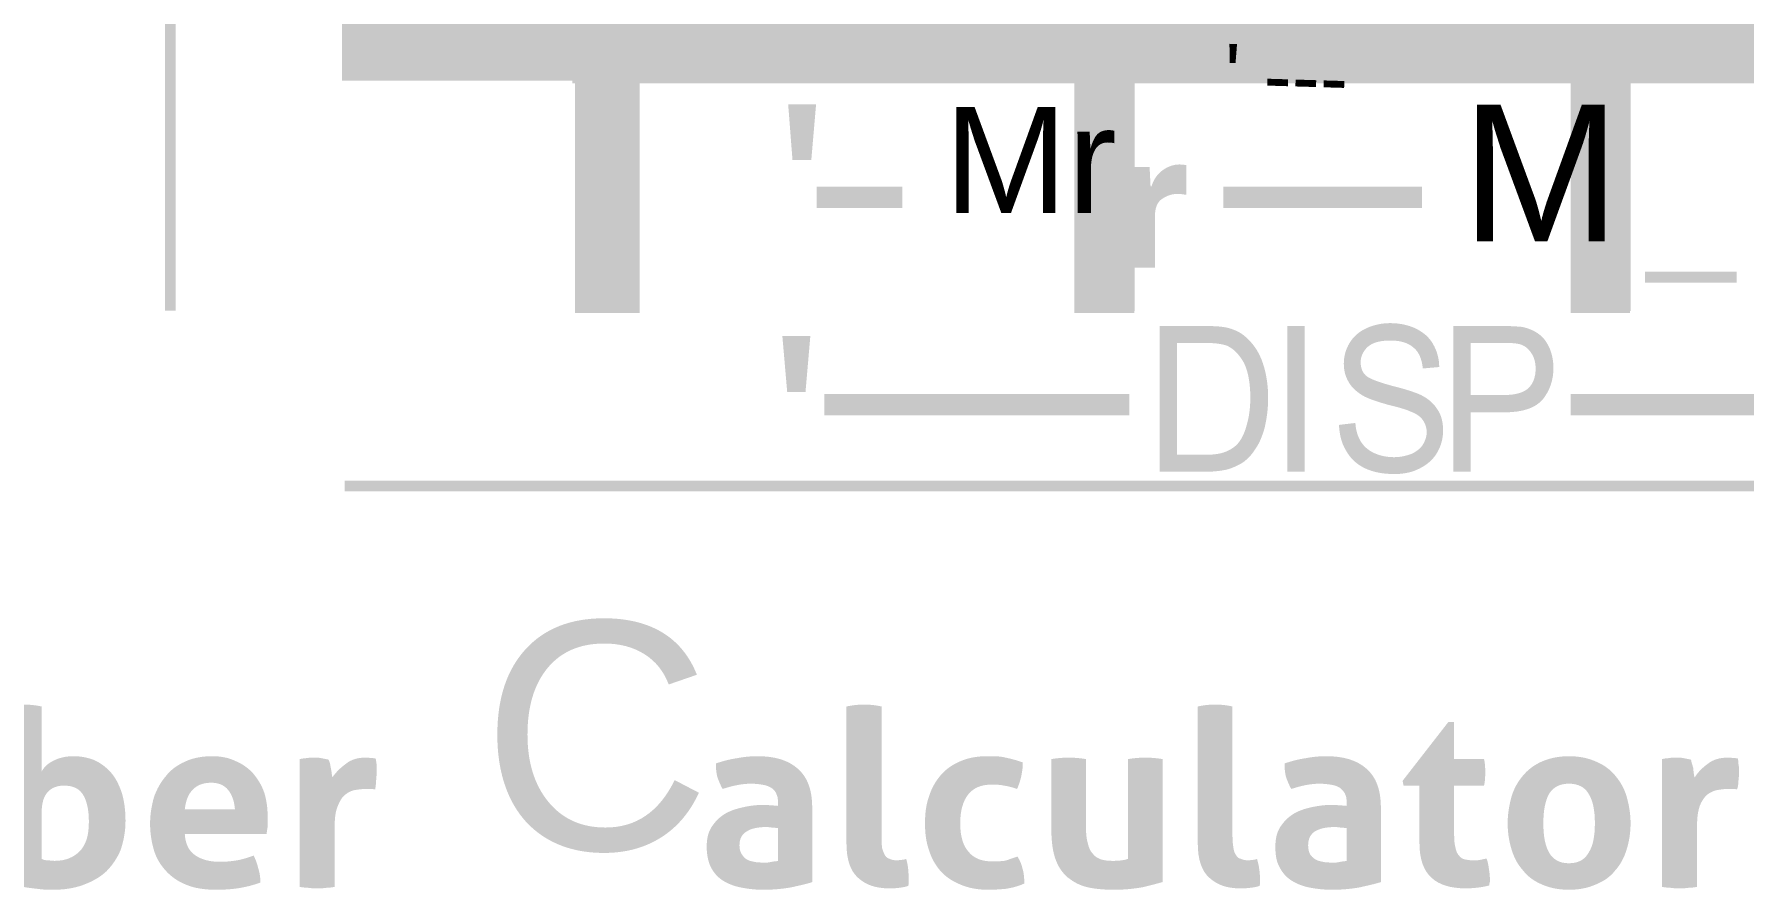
# Model space of a CAD drawing. Header units: millimetres. Extents: x 50 to 239, y 17 to 185.
# Drawn here: x 145.2 to 203.9, y 49.5 to 78.9 of the extents above; entities that cross this region are included whole.
import ezdxf

# ---------------------------------------------------------------- set-up
doc = ezdxf.new("R2010")
doc.units = ezdxf.units.MM
doc.header["$MEASUREMENT"] = 0
doc.layers.get('0').update_dxf_attribs({"linetype": 'CONTINUOUS'})
doc.styles.add('Arial1', font='arial.ttf', dxfattribs={"height": 6})

msp = doc.modelspace()

# ---------------------------------------------------------------- hatches: boundary and pattern name
at = {"true_color": 0x000007}
for points in [[(149.705, 79.388), (149.705, 77.369), (150.069, 77.369), (150.069, 79.388)], [(155.778, 79.471), (155.778, 77.286), (155.96, 77.286), (155.96, 79.471)], [(163.687, 79.553), (163.687, 77.187), (164.052, 77.187), (164.052, 79.553)], [(163.687, 77.551), (163.687, 77.187), (166.004, 77.187), (166.004, 77.551)], [(163.787, 77.551), (163.787, 69.31), (163.952, 69.31), (163.952, 77.551)], [(165.822, 77.551), (165.822, 77.187), (168.453, 77.187), (168.453, 77.551)], [(168.453, 77.551), (168.453, 77.187), (178.448, 77.187), (178.448, 77.551)], [(178.448, 77.551), (178.448, 77.187), (180.93, 77.187), (180.93, 77.551)], [(180.93, 77.551), (180.93, 77.187), (182.982, 77.187), (182.982, 77.551)], [(182.982, 77.551), (182.982, 77.187), (185.464, 77.187), (185.464, 77.551)], [(185.464, 77.551), (185.464, 77.187), (195.459, 77.187), (195.459, 77.551)], [(195.459, 77.551), (195.459, 77.187), (197.974, 77.187), (197.974, 77.551)], [(197.974, 77.551), (197.974, 77.187), (200.009, 77.187), (200.009, 77.551)], [(200.009, 77.551), (200.009, 77.187), (202.524, 77.187), (202.524, 77.551)], [(202.524, 77.551), (202.524, 77.187), (212.519, 77.187), (212.519, 77.551)], [(149.705, 77.369), (149.705, 69.393), (150.069, 69.393), (150.069, 77.369)], [(155.778, 77.452), (155.778, 77.286), (164.052, 77.286), (164.052, 77.452)], [(165.822, 77.187), (165.822, 69.31), (166.004, 69.31), (166.004, 77.187)], [(163.787, 69.476), (163.787, 69.31), (166.004, 69.31), (166.004, 69.476)], [(180.93, 69.476), (180.93, 69.31), (182.982, 69.31), (182.982, 69.476)], [(197.974, 69.476), (197.974, 69.31), (200.009, 69.31), (200.009, 69.476)], [(155.877, 63.552), (155.877, 63.188), (163.869, 63.188), (163.869, 63.552)], [(163.869, 63.552), (163.869, 63.188), (165.921, 63.188), (165.921, 63.552)], [(165.921, 63.552), (165.921, 63.188), (168.453, 63.188), (168.453, 63.552)], [(168.453, 63.552), (168.453, 63.188), (178.448, 63.188), (178.448, 63.552)], [(178.448, 63.552), (178.448, 63.188), (180.93, 63.188), (180.93, 63.552)], [(180.93, 63.552), (180.93, 63.188), (182.982, 63.188), (182.982, 63.552)], [(182.982, 63.552), (182.982, 63.188), (185.464, 63.188), (185.464, 63.552)], [(185.464, 63.552), (185.464, 63.188), (195.459, 63.188), (195.459, 63.552)], [(195.459, 63.552), (195.459, 63.188), (197.974, 63.188), (197.974, 63.552)], [(197.974, 63.552), (197.974, 63.188), (200.009, 63.188), (200.009, 63.552)], [(200.009, 63.552), (200.009, 63.188), (202.524, 63.188), (202.524, 63.552)], [(202.524, 63.552), (202.524, 63.188), (212.519, 63.188), (212.519, 63.552)]]:
    msp.add_hatch(color=0, dxfattribs=at).paths.add_polyline_path(points)
at = {"true_color": 0xededed}
for points in [[(155.877, 79.388), (155.877, 77.352), (163.869, 77.352), (163.869, 79.388)], [(163.869, 77.352), (163.869, 69.377), (165.938, 69.377), (165.938, 77.352)], [(180.93, 77.352), (180.93, 69.377), (182.998, 69.377), (182.998, 77.352)], [(197.974, 77.352), (197.974, 69.377), (200.026, 69.377), (200.026, 77.352)]]:
    msp.add_hatch(color=0, dxfattribs=at).paths.add_polyline_path(points)
at = {"true_color": 0xdddddd}
msp.add_hatch(color=0, dxfattribs=at).paths.add_polyline_path([(163.869, 79.388), (163.869, 77.352), (217.036, 77.352), (217.036, 79.388)])
at = {"true_color": 0x0084c6}
for points in [[(171.101, 76.475), (172.06, 76.475), (171.895, 74.556), (171.25, 74.556)], [(172.077, 73.646), (173.98, 73.646), (173.98, 72.918), (172.077, 72.918)], [(173.12, 73.646), (175.022, 73.646), (175.022, 72.918), (173.12, 72.918)], [(186.043, 73.646), (188.889, 73.646), (188.889, 72.918), (186.043, 72.918)], [(187.052, 73.646), (189.518, 73.646), (189.518, 72.918), (187.052, 72.918)], [(187.565, 73.646), (189.468, 73.646), (189.468, 72.918), (187.565, 72.918)], [(189.27, 73.646), (191.173, 73.646), (191.173, 72.918), (189.27, 72.918)], [(190.958, 73.646), (192.861, 73.646), (192.861, 72.918), (190.958, 72.918)], [(170.902, 68.516), (171.862, 68.516), (171.696, 66.597), (171.068, 66.597)], [(172.342, 66.53), (174.245, 66.53), (174.245, 65.802), (172.342, 65.802)], [(173.699, 66.53), (175.602, 66.53), (175.602, 65.802), (173.699, 65.802)], [(175.056, 66.53), (176.959, 66.53), (176.959, 65.802), (175.056, 65.802)], [(176.76, 66.53), (178.646, 66.53), (178.646, 65.802), (176.76, 65.802)], [(178.117, 66.53), (180.003, 66.53), (180.003, 65.802), (178.117, 65.802)], [(178.828, 66.53), (180.731, 66.53), (180.731, 65.802), (178.828, 65.802)], [(179.556, 66.53), (181.459, 66.53), (181.459, 65.802), (179.556, 65.802)], [(180.913, 66.53), (182.816, 66.53), (182.816, 65.802), (180.913, 65.802)], [(197.974, 66.53), (199.86, 66.53), (199.86, 65.802), (197.974, 65.802)], [(199.662, 66.53), (201.565, 66.53), (201.565, 65.802), (199.662, 65.802)], [(201.019, 66.53), (202.922, 66.53), (202.922, 65.802), (201.019, 65.802)], [(202.375, 66.53), (204.278, 66.53), (204.278, 65.802), (202.375, 65.802)]]:
    msp.add_hatch(color=0, dxfattribs=at).paths.add_polyline_path(points)
at = {"true_color": 0x000010}
h = msp.add_hatch(color=0, dxfattribs=at)
edge = h.paths.add_edge_path()
edge.add_line((182.601, 70.866), (182.601, 73.183))
edge.add_spline(control_points=[(182.601, 73.183), (182.601, 73.695), (182.585, 74.076), (182.568, 74.324)], knot_values=[0, 0, 0, 0, 1, 1, 1, 1], degree=3, periodic=0)
edge.add_line((182.568, 74.324), (183.511, 74.324))
edge.add_line((183.511, 74.324), (183.544, 73.662))
edge.add_line((183.544, 73.662), (183.578, 73.662))
edge.add_spline(control_points=[(183.578, 73.662), (183.66, 73.911), (183.793, 74.093), (183.958, 74.208), (183.958, 74.208), (184.14, 74.341), (184.339, 74.407), (184.537, 74.407), (184.537, 74.407), (184.637, 74.407), (184.719, 74.39), (184.769, 74.39)], knot_values=[0, 0, 0, 0, 0.083333, 0.083333, 0.083333, 0.083333, 0.166667, 0.166667, 0.166667, 0.166667, 1, 1, 1, 1], degree=3, periodic=0)
edge.add_line((184.769, 74.39), (184.769, 73.365))
edge.add_spline(control_points=[(184.769, 73.365), (184.67, 73.381), (184.57, 73.398), (184.471, 73.398), (184.471, 73.398), (184.273, 73.398), (184.09, 73.331), (183.925, 73.216), (183.925, 73.216), (183.776, 73.116), (183.693, 72.901), (183.693, 72.62)], knot_values=[0, 0, 0, 0, 0.083333, 0.083333, 0.083333, 0.083333, 0.166667, 0.166667, 0.166667, 0.166667, 1, 1, 1, 1], degree=3, periodic=0)
edge.add_line((183.693, 72.62), (183.693, 70.866))
edge.add_line((183.693, 70.866), (182.601, 70.866))
msp.add_hatch(color=0, dxfattribs=at).paths.add_polyline_path([(200.522, 70.733), (200.522, 70.353), (203.666, 70.353), (203.666, 70.733)])
at = {"true_color": 0x000003}
h = msp.add_hatch(color=0, dxfattribs=at)
edge = h.paths.add_edge_path()
edge.add_line((183.859, 63.866), (183.859, 68.864))
edge.add_line((183.859, 68.864), (185.414, 68.864))
edge.add_spline(control_points=[(185.414, 68.864), (185.762, 68.864), (186.027, 68.847), (186.209, 68.797), (186.209, 68.797), (186.473, 68.731), (186.688, 68.615), (186.87, 68.433), (186.87, 68.433), (187.102, 68.218), (187.284, 67.937), (187.4, 67.589), (187.4, 67.589), (187.516, 67.242), (187.582, 66.845), (187.582, 66.398), (187.582, 66.398), (187.582, 66.017), (187.532, 65.687), (187.466, 65.389), (187.466, 65.389), (187.383, 65.091), (187.284, 64.843), (187.152, 64.661), (187.152, 64.661), (187.036, 64.462), (186.887, 64.313), (186.738, 64.197), (186.738, 64.197), (186.589, 64.098), (186.407, 64.015), (186.209, 63.949), (186.209, 63.949), (185.993, 63.899), (185.762, 63.866), (185.48, 63.866)], knot_values=[0, 0, 0, 0, 0.027778, 0.027778, 0.027778, 0.027778, 0.055556, 0.055556, 0.055556, 0.055556, 0.083333, 0.083333, 0.083333, 0.083333, 0.111111, 0.111111, 0.111111, 0.111111, 0.138889, 0.138889, 0.138889, 0.138889, 0.166667, 0.166667, 0.166667, 0.166667, 0.194444, 0.194444, 0.194444, 0.194444, 0.222222, 0.222222, 0.222222, 0.222222, 1, 1, 1, 1], degree=3, periodic=0)
edge.add_line((185.48, 63.866), (183.859, 63.866))
edge = h.paths.add_edge_path()
edge.add_line((184.455, 64.445), (185.414, 64.445))
edge.add_spline(control_points=[(185.414, 64.445), (185.712, 64.445), (185.944, 64.479), (186.109, 64.545), (186.109, 64.545), (186.275, 64.611), (186.407, 64.694), (186.523, 64.809), (186.523, 64.809), (186.655, 64.958), (186.771, 65.174), (186.837, 65.438), (186.837, 65.438), (186.92, 65.703), (186.97, 66.034), (186.97, 66.398), (186.97, 66.398), (186.97, 66.928), (186.887, 67.341), (186.738, 67.623), (186.738, 67.623), (186.573, 67.904), (186.391, 68.086), (186.175, 68.185), (186.175, 68.185), (186.01, 68.251), (185.745, 68.284), (185.398, 68.284)], knot_values=[0, 0, 0, 0, 0.035714, 0.035714, 0.035714, 0.035714, 0.071429, 0.071429, 0.071429, 0.071429, 0.107143, 0.107143, 0.107143, 0.107143, 0.142857, 0.142857, 0.142857, 0.142857, 0.178571, 0.178571, 0.178571, 0.178571, 0.214286, 0.214286, 0.214286, 0.214286, 1, 1, 1, 1], degree=3, periodic=0)
edge.add_line((185.398, 68.284), (184.455, 68.284))
edge.add_line((184.455, 68.284), (184.455, 64.445))
msp.add_hatch(color=0, dxfattribs=at).paths.add_polyline_path([(188.244, 68.864), (188.244, 63.866), (188.84, 63.866), (188.84, 68.864)])
h = msp.add_hatch(color=0, dxfattribs=at)
edge = h.paths.add_edge_path()
edge.add_line((190.014, 65.471), (190.577, 65.538))
edge.add_spline(control_points=[(190.577, 65.538), (190.594, 65.273), (190.66, 65.074), (190.759, 64.909), (190.759, 64.909), (190.858, 64.743), (191.007, 64.611), (191.206, 64.512), (191.206, 64.512), (191.421, 64.412), (191.653, 64.363), (191.901, 64.363), (191.901, 64.363), (192.133, 64.363), (192.331, 64.412), (192.513, 64.479), (192.513, 64.479), (192.679, 64.561), (192.811, 64.661), (192.894, 64.793), (192.894, 64.793), (192.976, 64.925), (193.026, 65.074), (193.026, 65.223), (193.026, 65.223), (193.026, 65.372), (192.976, 65.521), (192.894, 65.637), (192.894, 65.637), (192.811, 65.753), (192.679, 65.852), (192.497, 65.918), (192.497, 65.918), (192.364, 65.984), (192.099, 66.067), (191.686, 66.166), (191.686, 66.166), (191.272, 66.282), (190.991, 66.382), (190.825, 66.481), (190.825, 66.481), (190.61, 66.613), (190.445, 66.762), (190.345, 66.944), (190.345, 66.944), (190.23, 67.143), (190.18, 67.341), (190.18, 67.573), (190.18, 67.573), (190.18, 67.821), (190.246, 68.069), (190.379, 68.284), (190.379, 68.284), (190.511, 68.5), (190.693, 68.665), (190.941, 68.781), (190.941, 68.781), (191.189, 68.897), (191.471, 68.963), (191.769, 68.963), (191.769, 68.963), (192.099, 68.963), (192.397, 68.897), (192.646, 68.781), (192.646, 68.781), (192.91, 68.649), (193.109, 68.483), (193.241, 68.251), (193.241, 68.251), (193.374, 68.02), (193.456, 67.755), (193.456, 67.457)], knot_values=[0, 0, 0, 0, 0.013889, 0.013889, 0.013889, 0.013889, 0.027778, 0.027778, 0.027778, 0.027778, 0.041667, 0.041667, 0.041667, 0.041667, 0.055556, 0.055556, 0.055556, 0.055556, 0.069444, 0.069444, 0.069444, 0.069444, 0.083333, 0.083333, 0.083333, 0.083333, 0.097222, 0.097222, 0.097222, 0.097222, 0.111111, 0.111111, 0.111111, 0.111111, 0.125, 0.125, 0.125, 0.125, 0.138889, 0.138889, 0.138889, 0.138889, 0.152778, 0.152778, 0.152778, 0.152778, 0.166667, 0.166667, 0.166667, 0.166667, 0.180556, 0.180556, 0.180556, 0.180556, 0.194444, 0.194444, 0.194444, 0.194444, 0.208333, 0.208333, 0.208333, 0.208333, 0.222222, 0.222222, 0.222222, 0.222222, 0.236111, 0.236111, 0.236111, 0.236111, 1, 1, 1, 1], degree=3, periodic=0)
edge.add_line((193.456, 67.457), (192.894, 67.407))
edge.add_spline(control_points=[(192.894, 67.407), (192.861, 67.722), (192.761, 67.97), (192.579, 68.119), (192.579, 68.119), (192.397, 68.284), (192.133, 68.367), (191.785, 68.367), (191.785, 68.367), (191.438, 68.367), (191.173, 68.301), (191.007, 68.152), (191.007, 68.152), (190.842, 68.003), (190.759, 67.821), (190.759, 67.623), (190.759, 67.623), (190.759, 67.441), (190.809, 67.292), (190.925, 67.176), (190.925, 67.176), (191.04, 67.06), (191.355, 66.944), (191.835, 66.812), (191.835, 66.812), (192.315, 66.696), (192.646, 66.58), (192.828, 66.497), (192.828, 66.497), (193.092, 66.365), (193.274, 66.199), (193.407, 65.984), (193.407, 65.984), (193.539, 65.786), (193.589, 65.538), (193.589, 65.273), (193.589, 65.273), (193.589, 65.008), (193.523, 64.76), (193.39, 64.528), (193.39, 64.528), (193.258, 64.297), (193.059, 64.114), (192.794, 63.982), (192.794, 63.982), (192.546, 63.85), (192.248, 63.784), (191.934, 63.784), (191.934, 63.784), (191.52, 63.784), (191.189, 63.85), (190.908, 63.982), (190.908, 63.982), (190.627, 64.114), (190.412, 64.313), (190.263, 64.578), (190.263, 64.578), (190.097, 64.843), (190.031, 65.14), (190.014, 65.471)], knot_values=[0, 0, 0, 0, 0.016667, 0.016667, 0.016667, 0.016667, 0.033333, 0.033333, 0.033333, 0.033333, 0.05, 0.05, 0.05, 0.05, 0.066667, 0.066667, 0.066667, 0.066667, 0.083333, 0.083333, 0.083333, 0.083333, 0.1, 0.1, 0.1, 0.1, 0.116667, 0.116667, 0.116667, 0.116667, 0.133333, 0.133333, 0.133333, 0.133333, 0.15, 0.15, 0.15, 0.15, 0.166667, 0.166667, 0.166667, 0.166667, 0.183333, 0.183333, 0.183333, 0.183333, 0.2, 0.2, 0.2, 0.2, 0.216667, 0.216667, 0.216667, 0.216667, 0.233333, 0.233333, 0.233333, 0.233333, 1, 1, 1, 1], degree=3, periodic=0)
h = msp.add_hatch(color=0, dxfattribs=at)
edge = h.paths.add_edge_path()
edge.add_line((193.936, 63.866), (193.936, 68.864))
edge.add_line((193.936, 68.864), (195.641, 68.864))
edge.add_spline(control_points=[(195.641, 68.864), (195.938, 68.864), (196.17, 68.847), (196.319, 68.831), (196.319, 68.831), (196.534, 68.781), (196.733, 68.698), (196.882, 68.582), (196.882, 68.582), (197.031, 68.483), (197.146, 68.318), (197.246, 68.102), (197.246, 68.102), (197.328, 67.904), (197.378, 67.672), (197.378, 67.424), (197.378, 67.424), (197.378, 66.994), (197.246, 66.646), (197.014, 66.348), (197.014, 66.348), (196.766, 66.051), (196.319, 65.902), (195.69, 65.902)], knot_values=[0, 0, 0, 0, 0.041667, 0.041667, 0.041667, 0.041667, 0.083333, 0.083333, 0.083333, 0.083333, 0.125, 0.125, 0.125, 0.125, 0.166667, 0.166667, 0.166667, 0.166667, 0.208333, 0.208333, 0.208333, 0.208333, 1, 1, 1, 1], degree=3, periodic=0)
edge.add_line((195.69, 65.902), (194.532, 65.902))
edge.add_line((194.532, 65.902), (194.532, 63.866))
edge.add_line((194.532, 63.866), (193.936, 63.866))
edge = h.paths.add_edge_path()
edge.add_line((194.532, 66.497), (195.69, 66.497))
edge.add_spline(control_points=[(195.69, 66.497), (196.087, 66.497), (196.352, 66.58), (196.518, 66.729), (196.518, 66.729), (196.683, 66.894), (196.766, 67.11), (196.766, 67.407), (196.766, 67.407), (196.766, 67.623), (196.716, 67.788), (196.617, 67.937), (196.617, 67.937), (196.518, 68.086), (196.402, 68.185), (196.236, 68.235), (196.236, 68.235), (196.137, 68.268), (195.955, 68.284), (195.69, 68.284)], knot_values=[0, 0, 0, 0, 0.05, 0.05, 0.05, 0.05, 0.1, 0.1, 0.1, 0.1, 0.15, 0.15, 0.15, 0.15, 0.2, 0.2, 0.2, 0.2, 1, 1, 1, 1], degree=3, periodic=0)
edge.add_line((195.69, 68.284), (194.532, 68.284))
edge.add_line((194.532, 68.284), (194.532, 66.497))
at = {"true_color": 0x000007}
h = msp.add_hatch(color=0, dxfattribs=at)
edge = h.paths.add_edge_path()
edge.add_spline(control_points=[(144.261, 55.808), (144.476, 55.857), (144.674, 55.874), (144.856, 55.874), (144.856, 55.874), (145.055, 55.874), (145.254, 55.857), (145.469, 55.808)], knot_values=[0, 0, 0, 0, 0.125, 0.125, 0.125, 0.125, 1, 1, 1, 1], degree=3, periodic=0)
edge.add_line((145.469, 55.808), (145.469, 53.574))
edge.add_spline(control_points=[(145.469, 53.574), (145.551, 53.739), (145.684, 53.855), (145.882, 53.954), (145.882, 53.954), (146.081, 54.054), (146.313, 54.103), (146.561, 54.103), (146.561, 54.103), (146.826, 54.103), (147.057, 54.054), (147.272, 53.971), (147.272, 53.971), (147.488, 53.872), (147.67, 53.739), (147.835, 53.557), (147.835, 53.557), (148, 53.375), (148.116, 53.144), (148.216, 52.862), (148.216, 52.862), (148.298, 52.597), (148.348, 52.267), (148.348, 51.886), (148.348, 51.886), (148.348, 51.522), (148.282, 51.191), (148.183, 50.893), (148.183, 50.893), (148.067, 50.612), (147.901, 50.364), (147.686, 50.148), (147.686, 50.148), (147.471, 49.95), (147.206, 49.801), (146.892, 49.685), (146.892, 49.685), (146.577, 49.569), (146.23, 49.52), (145.849, 49.52), (145.849, 49.52), (145.717, 49.52), (145.585, 49.52), (145.452, 49.536), (145.452, 49.536), (145.32, 49.553), (145.171, 49.569), (145.038, 49.586), (145.038, 49.586), (144.89, 49.602), (144.757, 49.635), (144.625, 49.669), (144.625, 49.669), (144.492, 49.685), (144.377, 49.735), (144.261, 49.768)], knot_values=[0, 0, 0, 0, 0.017857, 0.017857, 0.017857, 0.017857, 0.035714, 0.035714, 0.035714, 0.035714, 0.053571, 0.053571, 0.053571, 0.053571, 0.071429, 0.071429, 0.071429, 0.071429, 0.089286, 0.089286, 0.089286, 0.089286, 0.107143, 0.107143, 0.107143, 0.107143, 0.125, 0.125, 0.125, 0.125, 0.142857, 0.142857, 0.142857, 0.142857, 0.160714, 0.160714, 0.160714, 0.160714, 0.178571, 0.178571, 0.178571, 0.178571, 0.196429, 0.196429, 0.196429, 0.196429, 0.214286, 0.214286, 0.214286, 0.214286, 0.232143, 0.232143, 0.232143, 0.232143, 1, 1, 1, 1], degree=3, periodic=0)
edge.add_line((144.261, 49.768), (144.261, 55.808))
edge = h.paths.add_edge_path()
edge.add_spline(control_points=[(145.469, 50.579), (145.535, 50.546), (145.601, 50.529), (145.684, 50.529), (145.684, 50.529), (145.75, 50.529), (145.833, 50.512), (145.916, 50.512), (145.916, 50.512), (146.28, 50.512), (146.561, 50.628), (146.776, 50.843), (146.776, 50.843), (146.991, 51.059), (147.09, 51.39), (147.09, 51.853), (147.09, 51.853), (147.09, 52.25), (147.024, 52.564), (146.892, 52.779), (146.892, 52.779), (146.759, 52.995), (146.544, 53.094), (146.23, 53.094), (146.23, 53.094), (146.015, 53.094), (145.816, 53.028), (145.684, 52.879), (145.684, 52.879), (145.535, 52.73), (145.469, 52.482), (145.469, 52.167)], knot_values=[0, 0, 0, 0, 0.03125, 0.03125, 0.03125, 0.03125, 0.0625, 0.0625, 0.0625, 0.0625, 0.09375, 0.09375, 0.09375, 0.09375, 0.125, 0.125, 0.125, 0.125, 0.15625, 0.15625, 0.15625, 0.15625, 0.1875, 0.1875, 0.1875, 0.1875, 0.21875, 0.21875, 0.21875, 0.21875, 1, 1, 1, 1], degree=3, periodic=0)
edge.add_line((145.469, 52.167), (145.469, 50.579))
h = msp.add_hatch(color=0, dxfattribs=at)
edge = h.paths.add_edge_path()
edge.add_spline(control_points=[(173.103, 55.808), (173.318, 55.857), (173.517, 55.874), (173.715, 55.874), (173.715, 55.874), (173.897, 55.874), (174.096, 55.857), (174.311, 55.808)], knot_values=[0, 0, 0, 0, 0.125, 0.125, 0.125, 0.125, 1, 1, 1, 1], degree=3, periodic=0)
edge.add_line((174.311, 55.808), (174.311, 51.373))
edge.add_spline(control_points=[(174.311, 51.373), (174.311, 51.191), (174.311, 51.059), (174.327, 50.943), (174.327, 50.943), (174.361, 50.843), (174.394, 50.761), (174.427, 50.695), (174.427, 50.695), (174.476, 50.628), (174.526, 50.595), (174.592, 50.579), (174.592, 50.579), (174.658, 50.546), (174.741, 50.529), (174.84, 50.529), (174.84, 50.529), (174.89, 50.529), (174.94, 50.546), (174.989, 50.546), (174.989, 50.546), (175.056, 50.546), (175.105, 50.562), (175.155, 50.579), (175.155, 50.579), (175.221, 50.347), (175.238, 50.115), (175.238, 49.9), (175.238, 49.9), (175.238, 49.851), (175.238, 49.801), (175.238, 49.768), (175.238, 49.768), (175.238, 49.735), (175.238, 49.685), (175.221, 49.652), (175.221, 49.652), (175.138, 49.619), (175.022, 49.602), (174.907, 49.586), (174.907, 49.586), (174.774, 49.569), (174.658, 49.569), (174.559, 49.569), (174.559, 49.569), (174.112, 49.569), (173.765, 49.685), (173.5, 49.933), (173.5, 49.933), (173.235, 50.165), (173.103, 50.562), (173.103, 51.108)], knot_values=[0, 0, 0, 0, 0.019231, 0.019231, 0.019231, 0.019231, 0.038462, 0.038462, 0.038462, 0.038462, 0.057692, 0.057692, 0.057692, 0.057692, 0.076923, 0.076923, 0.076923, 0.076923, 0.096154, 0.096154, 0.096154, 0.096154, 0.115385, 0.115385, 0.115385, 0.115385, 0.134615, 0.134615, 0.134615, 0.134615, 0.153846, 0.153846, 0.153846, 0.153846, 0.173077, 0.173077, 0.173077, 0.173077, 0.192308, 0.192308, 0.192308, 0.192308, 0.211538, 0.211538, 0.211538, 0.211538, 0.230769, 0.230769, 0.230769, 0.230769, 1, 1, 1, 1], degree=3, periodic=0)
edge.add_line((173.103, 51.108), (173.103, 55.808))
h = msp.add_hatch(color=0, dxfattribs=at)
edge = h.paths.add_edge_path()
edge.add_spline(control_points=[(185.166, 55.808), (185.365, 55.857), (185.563, 55.874), (185.762, 55.874), (185.762, 55.874), (185.96, 55.874), (186.159, 55.857), (186.357, 55.808)], knot_values=[0, 0, 0, 0, 0.125, 0.125, 0.125, 0.125, 1, 1, 1, 1], degree=3, periodic=0)
edge.add_line((186.357, 55.808), (186.357, 51.373))
edge.add_spline(control_points=[(186.357, 51.373), (186.357, 51.191), (186.374, 51.059), (186.391, 50.943), (186.391, 50.943), (186.407, 50.843), (186.44, 50.761), (186.49, 50.695), (186.49, 50.695), (186.523, 50.628), (186.573, 50.595), (186.655, 50.579), (186.655, 50.579), (186.722, 50.546), (186.804, 50.529), (186.904, 50.529), (186.904, 50.529), (186.953, 50.529), (187.003, 50.546), (187.052, 50.546), (187.052, 50.546), (187.102, 50.546), (187.152, 50.562), (187.201, 50.579), (187.201, 50.579), (187.268, 50.347), (187.301, 50.115), (187.301, 49.9), (187.301, 49.9), (187.301, 49.851), (187.301, 49.801), (187.301, 49.768), (187.301, 49.768), (187.301, 49.735), (187.301, 49.685), (187.284, 49.652), (187.284, 49.652), (187.201, 49.619), (187.086, 49.602), (186.953, 49.586), (186.953, 49.586), (186.837, 49.569), (186.722, 49.569), (186.606, 49.569), (186.606, 49.569), (186.175, 49.569), (185.828, 49.685), (185.563, 49.933), (185.563, 49.933), (185.298, 50.165), (185.166, 50.562), (185.166, 51.108)], knot_values=[0, 0, 0, 0, 0.019231, 0.019231, 0.019231, 0.019231, 0.038462, 0.038462, 0.038462, 0.038462, 0.057692, 0.057692, 0.057692, 0.057692, 0.076923, 0.076923, 0.076923, 0.076923, 0.096154, 0.096154, 0.096154, 0.096154, 0.115385, 0.115385, 0.115385, 0.115385, 0.134615, 0.134615, 0.134615, 0.134615, 0.153846, 0.153846, 0.153846, 0.153846, 0.173077, 0.173077, 0.173077, 0.173077, 0.192308, 0.192308, 0.192308, 0.192308, 0.211538, 0.211538, 0.211538, 0.211538, 0.230769, 0.230769, 0.230769, 0.230769, 1, 1, 1, 1], degree=3, periodic=0)
edge.add_line((185.166, 51.108), (185.166, 55.808))
h = msp.add_hatch(color=0, dxfattribs=at)
edge = h.paths.add_edge_path()
edge.add_line((192.778, 53.094), (192.232, 53.094))
edge.add_line((192.232, 53.094), (192.199, 53.259))
edge.add_line((192.199, 53.259), (193.771, 55.278))
edge.add_line((193.771, 55.278), (193.969, 55.278))
edge.add_line((193.969, 55.278), (193.969, 54.004))
edge.add_line((193.969, 54.004), (194.995, 54.004))
edge.add_spline(control_points=[(194.995, 54.004), (195.012, 53.921), (195.028, 53.839), (195.028, 53.772), (195.028, 53.772), (195.028, 53.706), (195.045, 53.64), (195.045, 53.557), (195.045, 53.557), (195.045, 53.474), (195.028, 53.408), (195.028, 53.326), (195.028, 53.326), (195.028, 53.259), (195.012, 53.177), (194.995, 53.094)], knot_values=[0, 0, 0, 0, 0.0625, 0.0625, 0.0625, 0.0625, 0.125, 0.125, 0.125, 0.125, 0.1875, 0.1875, 0.1875, 0.1875, 1, 1, 1, 1], degree=3, periodic=0)
edge.add_line((194.995, 53.094), (193.969, 53.094))
edge.add_line((193.969, 53.094), (193.969, 51.373))
edge.add_spline(control_points=[(193.969, 51.373), (193.969, 51.191), (193.986, 51.059), (194.019, 50.943), (194.019, 50.943), (194.036, 50.843), (194.085, 50.744), (194.135, 50.695), (194.135, 50.695), (194.184, 50.628), (194.251, 50.579), (194.333, 50.562), (194.333, 50.562), (194.416, 50.546), (194.515, 50.529), (194.615, 50.529), (194.615, 50.529), (194.697, 50.529), (194.78, 50.529), (194.863, 50.546), (194.863, 50.546), (194.946, 50.562), (195.012, 50.579), (195.078, 50.595), (195.078, 50.595), (195.128, 50.479), (195.144, 50.364), (195.161, 50.248), (195.161, 50.248), (195.177, 50.132), (195.194, 50.033), (195.194, 49.95), (195.194, 49.95), (195.194, 49.884), (195.194, 49.834), (195.194, 49.784), (195.194, 49.784), (195.177, 49.751), (195.177, 49.702), (195.177, 49.669), (195.177, 49.669), (194.913, 49.602), (194.648, 49.569), (194.366, 49.569), (194.366, 49.569), (193.853, 49.569), (193.456, 49.685), (193.192, 49.933), (193.192, 49.933), (192.927, 50.165), (192.778, 50.562), (192.778, 51.108)], knot_values=[0, 0, 0, 0, 0.019231, 0.019231, 0.019231, 0.019231, 0.038462, 0.038462, 0.038462, 0.038462, 0.057692, 0.057692, 0.057692, 0.057692, 0.076923, 0.076923, 0.076923, 0.076923, 0.096154, 0.096154, 0.096154, 0.096154, 0.115385, 0.115385, 0.115385, 0.115385, 0.134615, 0.134615, 0.134615, 0.134615, 0.153846, 0.153846, 0.153846, 0.153846, 0.173077, 0.173077, 0.173077, 0.173077, 0.192308, 0.192308, 0.192308, 0.192308, 0.211538, 0.211538, 0.211538, 0.211538, 0.230769, 0.230769, 0.230769, 0.230769, 1, 1, 1, 1], degree=3, periodic=0)
edge.add_line((192.778, 51.108), (192.778, 53.094))
h = msp.add_hatch(color=0, dxfattribs=at)
edge = h.paths.add_edge_path()
edge.add_spline(control_points=[(150.383, 51.439), (150.4, 51.108), (150.516, 50.86), (150.731, 50.711), (150.731, 50.711), (150.946, 50.562), (151.227, 50.479), (151.575, 50.479), (151.575, 50.479), (151.773, 50.479), (151.972, 50.496), (152.17, 50.529), (152.17, 50.529), (152.369, 50.562), (152.568, 50.628), (152.75, 50.695), (152.75, 50.695), (152.799, 50.579), (152.865, 50.446), (152.899, 50.281), (152.899, 50.281), (152.948, 50.132), (152.981, 49.95), (152.981, 49.768), (152.981, 49.768), (152.534, 49.602), (152.038, 49.52), (151.492, 49.52), (151.492, 49.52), (151.078, 49.52), (150.731, 49.569), (150.45, 49.685), (150.45, 49.685), (150.152, 49.801), (149.92, 49.966), (149.738, 50.165), (149.738, 50.165), (149.556, 50.364), (149.407, 50.595), (149.324, 50.877), (149.324, 50.877), (149.242, 51.158), (149.192, 51.456), (149.192, 51.787), (149.192, 51.787), (149.192, 52.101), (149.242, 52.399), (149.324, 52.697), (149.324, 52.697), (149.424, 52.978), (149.556, 53.21), (149.738, 53.425), (149.738, 53.425), (149.903, 53.64), (150.135, 53.805), (150.4, 53.921), (150.4, 53.921), (150.648, 54.037), (150.962, 54.103), (151.31, 54.103), (151.31, 54.103), (151.624, 54.103), (151.889, 54.054), (152.121, 53.938), (152.121, 53.938), (152.369, 53.839), (152.568, 53.69), (152.733, 53.508), (152.733, 53.508), (152.899, 53.309), (153.031, 53.094), (153.114, 52.846), (153.114, 52.846), (153.196, 52.581), (153.229, 52.3), (153.229, 52.018), (153.229, 52.018), (153.229, 51.902), (153.229, 51.803), (153.229, 51.687), (153.229, 51.687), (153.213, 51.588), (153.196, 51.505), (153.196, 51.439)], knot_values=[0, 0, 0, 0, 0.011905, 0.011905, 0.011905, 0.011905, 0.02381, 0.02381, 0.02381, 0.02381, 0.035714, 0.035714, 0.035714, 0.035714, 0.047619, 0.047619, 0.047619, 0.047619, 0.059524, 0.059524, 0.059524, 0.059524, 0.071429, 0.071429, 0.071429, 0.071429, 0.083333, 0.083333, 0.083333, 0.083333, 0.095238, 0.095238, 0.095238, 0.095238, 0.107143, 0.107143, 0.107143, 0.107143, 0.119048, 0.119048, 0.119048, 0.119048, 0.130952, 0.130952, 0.130952, 0.130952, 0.142857, 0.142857, 0.142857, 0.142857, 0.154762, 0.154762, 0.154762, 0.154762, 0.166667, 0.166667, 0.166667, 0.166667, 0.178571, 0.178571, 0.178571, 0.178571, 0.190476, 0.190476, 0.190476, 0.190476, 0.202381, 0.202381, 0.202381, 0.202381, 0.214286, 0.214286, 0.214286, 0.214286, 0.22619, 0.22619, 0.22619, 0.22619, 0.238095, 0.238095, 0.238095, 0.238095, 1, 1, 1, 1], degree=3, periodic=0)
edge = h.paths.add_edge_path()
edge.add_spline(control_points=[(152.104, 52.283), (152.088, 52.548), (152.005, 52.779), (151.873, 52.945), (151.873, 52.945), (151.74, 53.11), (151.542, 53.193), (151.293, 53.193), (151.293, 53.193), (151.012, 53.193), (150.797, 53.11), (150.648, 52.945), (150.648, 52.945), (150.499, 52.796), (150.416, 52.564), (150.383, 52.283)], knot_values=[0, 0, 0, 0, 0.0625, 0.0625, 0.0625, 0.0625, 0.125, 0.125, 0.125, 0.125, 0.1875, 0.1875, 0.1875, 0.1875, 1, 1, 1, 1], degree=3, periodic=0)
edge.add_line((150.383, 52.283), (152.104, 52.283))
h = msp.add_hatch(color=0, dxfattribs=at)
edge = h.paths.add_edge_path()
edge.add_spline(control_points=[(154.322, 54.004), (154.421, 54.021), (154.487, 54.037), (154.57, 54.037), (154.57, 54.037), (154.653, 54.054), (154.735, 54.054), (154.818, 54.054), (154.818, 54.054), (154.901, 54.054), (154.984, 54.054), (155.066, 54.037), (155.066, 54.037), (155.149, 54.021), (155.232, 54.004), (155.314, 53.987), (155.314, 53.987), (155.331, 53.971), (155.348, 53.921), (155.364, 53.872), (155.364, 53.872), (155.381, 53.822), (155.381, 53.756), (155.397, 53.706), (155.397, 53.706), (155.414, 53.64), (155.414, 53.59), (155.43, 53.524), (155.43, 53.524), (155.43, 53.458), (155.447, 53.408), (155.447, 53.375), (155.447, 53.375), (155.579, 53.557), (155.728, 53.706), (155.91, 53.839), (155.91, 53.839), (156.092, 53.987), (156.307, 54.054), (156.589, 54.054), (156.589, 54.054), (156.638, 54.054), (156.704, 54.054), (156.771, 54.037), (156.771, 54.037), (156.853, 54.037), (156.903, 54.037), (156.936, 54.021), (156.936, 54.021), (156.953, 53.971), (156.953, 53.905), (156.969, 53.822), (156.969, 53.822), (156.969, 53.756), (156.969, 53.673), (156.969, 53.59), (156.969, 53.59), (156.969, 53.508), (156.969, 53.392), (156.953, 53.276), (156.953, 53.276), (156.953, 53.177), (156.936, 53.061), (156.92, 52.962), (156.92, 52.962), (156.853, 52.978), (156.787, 52.978), (156.704, 52.978), (156.704, 52.978), (156.622, 52.978), (156.589, 52.978), (156.572, 52.978), (156.572, 52.978), (156.473, 52.978), (156.357, 52.962), (156.241, 52.945), (156.241, 52.945), (156.125, 52.928), (156.009, 52.879), (155.91, 52.796), (155.91, 52.796), (155.794, 52.713), (155.712, 52.581), (155.645, 52.415), (155.645, 52.415), (155.563, 52.233), (155.53, 52.002), (155.53, 51.704)], knot_values=[0, 0, 0, 0, 0.011364, 0.011364, 0.011364, 0.011364, 0.022727, 0.022727, 0.022727, 0.022727, 0.034091, 0.034091, 0.034091, 0.034091, 0.045455, 0.045455, 0.045455, 0.045455, 0.056818, 0.056818, 0.056818, 0.056818, 0.068182, 0.068182, 0.068182, 0.068182, 0.079545, 0.079545, 0.079545, 0.079545, 0.090909, 0.090909, 0.090909, 0.090909, 0.102273, 0.102273, 0.102273, 0.102273, 0.113636, 0.113636, 0.113636, 0.113636, 0.125, 0.125, 0.125, 0.125, 0.136364, 0.136364, 0.136364, 0.136364, 0.147727, 0.147727, 0.147727, 0.147727, 0.159091, 0.159091, 0.159091, 0.159091, 0.170455, 0.170455, 0.170455, 0.170455, 0.181818, 0.181818, 0.181818, 0.181818, 0.193182, 0.193182, 0.193182, 0.193182, 0.204545, 0.204545, 0.204545, 0.204545, 0.215909, 0.215909, 0.215909, 0.215909, 0.227273, 0.227273, 0.227273, 0.227273, 0.238636, 0.238636, 0.238636, 0.238636, 1, 1, 1, 1], degree=3, periodic=0)
edge.add_line((155.53, 51.704), (155.53, 49.619))
edge.add_spline(control_points=[(155.53, 49.619), (155.43, 49.602), (155.331, 49.586), (155.232, 49.586), (155.232, 49.586), (155.132, 49.569), (155.033, 49.569), (154.934, 49.569), (154.934, 49.569), (154.835, 49.569), (154.735, 49.569), (154.636, 49.586), (154.636, 49.586), (154.537, 49.586), (154.437, 49.602), (154.322, 49.619)], knot_values=[0, 0, 0, 0, 0.0625, 0.0625, 0.0625, 0.0625, 0.125, 0.125, 0.125, 0.125, 0.1875, 0.1875, 0.1875, 0.1875, 1, 1, 1, 1], degree=3, periodic=0)
edge.add_line((154.322, 49.619), (154.322, 54.004))
h = msp.add_hatch(color=0, dxfattribs=at)
edge = h.paths.add_edge_path()
edge.add_spline(control_points=[(170.753, 51.638), (170.687, 51.638), (170.621, 51.654), (170.538, 51.654), (170.538, 51.654), (170.455, 51.671), (170.389, 51.671), (170.323, 51.671), (170.323, 51.671), (170.058, 51.671), (169.827, 51.621), (169.678, 51.522), (169.678, 51.522), (169.512, 51.423), (169.429, 51.274), (169.429, 51.042), (169.429, 51.042), (169.429, 50.893), (169.463, 50.794), (169.529, 50.711), (169.529, 50.711), (169.578, 50.628), (169.661, 50.562), (169.744, 50.529), (169.744, 50.529), (169.827, 50.496), (169.926, 50.479), (170.025, 50.463), (170.025, 50.463), (170.124, 50.463), (170.207, 50.446), (170.29, 50.446), (170.29, 50.446), (170.373, 50.446), (170.455, 50.463), (170.538, 50.479), (170.538, 50.479), (170.621, 50.496), (170.704, 50.496), (170.753, 50.512)], knot_values=[0, 0, 0, 0, 0.025, 0.025, 0.025, 0.025, 0.05, 0.05, 0.05, 0.05, 0.075, 0.075, 0.075, 0.075, 0.1, 0.1, 0.1, 0.1, 0.125, 0.125, 0.125, 0.125, 0.15, 0.15, 0.15, 0.15, 0.175, 0.175, 0.175, 0.175, 0.2, 0.2, 0.2, 0.2, 0.225, 0.225, 0.225, 0.225, 1, 1, 1, 1], degree=3, periodic=0)
edge = h.paths.add_edge_path()
edge.add_spline(control_points=[(170.753, 52.498), (170.753, 52.631), (170.737, 52.746), (170.687, 52.829), (170.687, 52.829), (170.654, 52.912), (170.588, 52.978), (170.505, 53.028), (170.505, 53.028), (170.422, 53.077), (170.323, 53.11), (170.207, 53.127), (170.207, 53.127), (170.091, 53.144), (169.976, 53.16), (169.827, 53.16), (169.827, 53.16), (169.529, 53.16), (169.198, 53.094), (168.85, 52.978), (168.85, 52.978), (168.768, 53.127), (168.718, 53.259), (168.668, 53.392), (168.668, 53.392), (168.635, 53.524), (168.619, 53.673), (168.619, 53.855), (168.619, 53.855), (168.867, 53.938), (169.115, 54.004), (169.363, 54.037), (169.363, 54.037), (169.611, 54.087), (169.843, 54.103), (170.058, 54.103), (170.058, 54.103), (170.637, 54.103), (171.101, 53.971), (171.432, 53.673), (171.432, 53.673), (171.763, 53.392), (171.928, 52.945), (171.928, 52.333)], knot_values=[0, 0, 0, 0, 0.022727, 0.022727, 0.022727, 0.022727, 0.045455, 0.045455, 0.045455, 0.045455, 0.068182, 0.068182, 0.068182, 0.068182, 0.090909, 0.090909, 0.090909, 0.090909, 0.113636, 0.113636, 0.113636, 0.113636, 0.136364, 0.136364, 0.136364, 0.136364, 0.159091, 0.159091, 0.159091, 0.159091, 0.181818, 0.181818, 0.181818, 0.181818, 0.204545, 0.204545, 0.204545, 0.204545, 0.227273, 0.227273, 0.227273, 0.227273, 1, 1, 1, 1], degree=3, periodic=0)
edge.add_line((171.928, 52.333), (171.928, 49.784))
edge.add_spline(control_points=[(171.928, 49.784), (171.73, 49.718), (171.498, 49.669), (171.2, 49.602), (171.2, 49.602), (170.919, 49.553), (170.604, 49.52), (170.257, 49.52), (170.257, 49.52), (169.959, 49.52), (169.694, 49.553), (169.463, 49.602), (169.463, 49.602), (169.214, 49.652), (169.016, 49.735), (168.834, 49.851), (168.834, 49.851), (168.668, 49.966), (168.536, 50.115), (168.437, 50.314), (168.437, 50.314), (168.354, 50.496), (168.304, 50.728), (168.304, 50.992), (168.304, 50.992), (168.304, 51.274), (168.354, 51.489), (168.47, 51.671), (168.47, 51.671), (168.586, 51.853), (168.734, 52.002), (168.916, 52.118), (168.916, 52.118), (169.115, 52.233), (169.314, 52.3), (169.545, 52.349), (169.545, 52.349), (169.76, 52.399), (169.992, 52.432), (170.224, 52.432), (170.224, 52.432), (170.373, 52.432), (170.555, 52.415), (170.753, 52.399)], knot_values=[0, 0, 0, 0, 0.022727, 0.022727, 0.022727, 0.022727, 0.045455, 0.045455, 0.045455, 0.045455, 0.068182, 0.068182, 0.068182, 0.068182, 0.090909, 0.090909, 0.090909, 0.090909, 0.113636, 0.113636, 0.113636, 0.113636, 0.136364, 0.136364, 0.136364, 0.136364, 0.159091, 0.159091, 0.159091, 0.159091, 0.181818, 0.181818, 0.181818, 0.181818, 0.204545, 0.204545, 0.204545, 0.204545, 0.227273, 0.227273, 0.227273, 0.227273, 1, 1, 1, 1], degree=3, periodic=0)
edge.add_line((170.753, 52.399), (170.753, 52.498))
h = msp.add_hatch(color=0, dxfattribs=at)
edge = h.paths.add_edge_path()
edge.add_spline(control_points=[(178.977, 50.661), (179.044, 50.546), (179.11, 50.413), (179.143, 50.264), (179.143, 50.264), (179.192, 50.115), (179.209, 49.933), (179.209, 49.735), (179.209, 49.735), (178.994, 49.635), (178.779, 49.586), (178.58, 49.553), (178.58, 49.553), (178.382, 49.536), (178.183, 49.52), (177.968, 49.52), (177.968, 49.52), (177.587, 49.52), (177.273, 49.586), (177.008, 49.702), (177.008, 49.702), (176.727, 49.817), (176.512, 49.966), (176.33, 50.165), (176.33, 50.165), (176.148, 50.38), (176.015, 50.612), (175.933, 50.893), (175.933, 50.893), (175.833, 51.174), (175.8, 51.472), (175.8, 51.803), (175.8, 51.803), (175.8, 52.134), (175.833, 52.432), (175.933, 52.713), (175.933, 52.713), (176.015, 52.978), (176.148, 53.226), (176.33, 53.441), (176.33, 53.441), (176.495, 53.64), (176.727, 53.805), (176.992, 53.921), (176.992, 53.921), (177.256, 54.037), (177.554, 54.103), (177.918, 54.103), (177.918, 54.103), (178.034, 54.103), (178.15, 54.103), (178.249, 54.103), (178.249, 54.103), (178.365, 54.087), (178.464, 54.087), (178.564, 54.054), (178.564, 54.054), (178.646, 54.037), (178.746, 54.021), (178.845, 53.987), (178.845, 53.987), (178.944, 53.971), (179.044, 53.921), (179.159, 53.888), (179.159, 53.888), (179.159, 53.756), (179.143, 53.607), (179.11, 53.441), (179.11, 53.441), (179.077, 53.292), (179.027, 53.127), (178.961, 52.978), (178.961, 52.978), (178.779, 53.044), (178.63, 53.077), (178.514, 53.094), (178.514, 53.094), (178.382, 53.127), (178.233, 53.127), (178.067, 53.127), (178.067, 53.127), (177.72, 53.127), (177.455, 53.011), (177.273, 52.779), (177.273, 52.779), (177.107, 52.564), (177.008, 52.233), (177.008, 51.803), (177.008, 51.803), (177.008, 51.356), (177.107, 51.025), (177.306, 50.81), (177.306, 50.81), (177.488, 50.595), (177.753, 50.496), (178.084, 50.496), (178.084, 50.496), (178.167, 50.496), (178.249, 50.496), (178.315, 50.496), (178.315, 50.496), (178.382, 50.496), (178.448, 50.512), (178.514, 50.512), (178.514, 50.512), (178.597, 50.529), (178.663, 50.546), (178.729, 50.579), (178.729, 50.579), (178.795, 50.595), (178.878, 50.628), (178.977, 50.661)], knot_values=[0, 0, 0, 0, 0.008929, 0.008929, 0.008929, 0.008929, 0.017857, 0.017857, 0.017857, 0.017857, 0.026786, 0.026786, 0.026786, 0.026786, 0.035714, 0.035714, 0.035714, 0.035714, 0.044643, 0.044643, 0.044643, 0.044643, 0.053571, 0.053571, 0.053571, 0.053571, 0.0625, 0.0625, 0.0625, 0.0625, 0.071429, 0.071429, 0.071429, 0.071429, 0.080357, 0.080357, 0.080357, 0.080357, 0.089286, 0.089286, 0.089286, 0.089286, 0.098214, 0.098214, 0.098214, 0.098214, 0.107143, 0.107143, 0.107143, 0.107143, 0.116071, 0.116071, 0.116071, 0.116071, 0.125, 0.125, 0.125, 0.125, 0.133929, 0.133929, 0.133929, 0.133929, 0.142857, 0.142857, 0.142857, 0.142857, 0.151786, 0.151786, 0.151786, 0.151786, 0.160714, 0.160714, 0.160714, 0.160714, 0.169643, 0.169643, 0.169643, 0.169643, 0.178571, 0.178571, 0.178571, 0.178571, 0.1875, 0.1875, 0.1875, 0.1875, 0.196429, 0.196429, 0.196429, 0.196429, 0.205357, 0.205357, 0.205357, 0.205357, 0.214286, 0.214286, 0.214286, 0.214286, 0.223214, 0.223214, 0.223214, 0.223214, 0.232143, 0.232143, 0.232143, 0.232143, 0.241071, 0.241071, 0.241071, 0.241071, 1, 1, 1, 1], degree=3, periodic=0)
h = msp.add_hatch(color=0, dxfattribs=at)
edge = h.paths.add_edge_path()
edge.add_spline(control_points=[(180.136, 54.004), (180.334, 54.037), (180.533, 54.054), (180.731, 54.054), (180.731, 54.054), (180.93, 54.054), (181.128, 54.037), (181.327, 54.004)], knot_values=[0, 0, 0, 0, 0.125, 0.125, 0.125, 0.125, 1, 1, 1, 1], degree=3, periodic=0)
edge.add_line((181.327, 54.004), (181.327, 51.687))
edge.add_spline(control_points=[(181.327, 51.687), (181.327, 51.456), (181.344, 51.257), (181.393, 51.108), (181.393, 51.108), (181.426, 50.959), (181.476, 50.843), (181.559, 50.761), (181.559, 50.761), (181.625, 50.661), (181.724, 50.612), (181.84, 50.562), (181.84, 50.562), (181.956, 50.529), (182.088, 50.512), (182.237, 50.512), (182.237, 50.512), (182.452, 50.512), (182.618, 50.529), (182.767, 50.579)], knot_values=[0, 0, 0, 0, 0.05, 0.05, 0.05, 0.05, 0.1, 0.1, 0.1, 0.1, 0.15, 0.15, 0.15, 0.15, 0.2, 0.2, 0.2, 0.2, 1, 1, 1, 1], degree=3, periodic=0)
edge.add_line((182.767, 50.579), (182.767, 54.004))
edge.add_spline(control_points=[(182.767, 54.004), (182.965, 54.037), (183.164, 54.054), (183.362, 54.054), (183.362, 54.054), (183.561, 54.054), (183.76, 54.037), (183.958, 54.004)], knot_values=[0, 0, 0, 0, 0.125, 0.125, 0.125, 0.125, 1, 1, 1, 1], degree=3, periodic=0)
edge.add_line((183.958, 54.004), (183.958, 49.784))
edge.add_spline(control_points=[(183.958, 49.784), (183.776, 49.735), (183.544, 49.669), (183.247, 49.602), (183.247, 49.602), (182.949, 49.553), (182.634, 49.52), (182.32, 49.52), (182.32, 49.52), (182.022, 49.52), (181.757, 49.536), (181.476, 49.586), (181.476, 49.586), (181.211, 49.635), (180.98, 49.735), (180.781, 49.884), (180.781, 49.884), (180.582, 50.016), (180.417, 50.231), (180.301, 50.512), (180.301, 50.512), (180.185, 50.81), (180.136, 51.174), (180.136, 51.654)], knot_values=[0, 0, 0, 0, 0.041667, 0.041667, 0.041667, 0.041667, 0.083333, 0.083333, 0.083333, 0.083333, 0.125, 0.125, 0.125, 0.125, 0.166667, 0.166667, 0.166667, 0.166667, 0.208333, 0.208333, 0.208333, 0.208333, 1, 1, 1, 1], degree=3, periodic=0)
edge.add_line((180.136, 51.654), (180.136, 54.004))
h = msp.add_hatch(color=0, dxfattribs=at)
edge = h.paths.add_edge_path()
edge.add_spline(control_points=[(190.279, 51.638), (190.213, 51.638), (190.147, 51.654), (190.064, 51.654), (190.064, 51.654), (189.981, 51.671), (189.915, 51.671), (189.849, 51.671), (189.849, 51.671), (189.568, 51.671), (189.353, 51.621), (189.187, 51.522), (189.187, 51.522), (189.038, 51.423), (188.955, 51.274), (188.955, 51.042), (188.955, 51.042), (188.955, 50.893), (188.989, 50.794), (189.038, 50.711), (189.038, 50.711), (189.104, 50.628), (189.187, 50.562), (189.27, 50.529), (189.27, 50.529), (189.353, 50.496), (189.452, 50.479), (189.551, 50.463), (189.551, 50.463), (189.65, 50.463), (189.733, 50.446), (189.799, 50.446), (189.799, 50.446), (189.899, 50.446), (189.981, 50.463), (190.064, 50.479), (190.064, 50.479), (190.147, 50.496), (190.213, 50.496), (190.279, 50.512)], knot_values=[0, 0, 0, 0, 0.025, 0.025, 0.025, 0.025, 0.05, 0.05, 0.05, 0.05, 0.075, 0.075, 0.075, 0.075, 0.1, 0.1, 0.1, 0.1, 0.125, 0.125, 0.125, 0.125, 0.15, 0.15, 0.15, 0.15, 0.175, 0.175, 0.175, 0.175, 0.2, 0.2, 0.2, 0.2, 0.225, 0.225, 0.225, 0.225, 1, 1, 1, 1], degree=3, periodic=0)
edge = h.paths.add_edge_path()
edge.add_spline(control_points=[(190.279, 52.498), (190.279, 52.631), (190.263, 52.746), (190.213, 52.829), (190.213, 52.829), (190.163, 52.912), (190.097, 52.978), (190.031, 53.028), (190.031, 53.028), (189.948, 53.077), (189.849, 53.11), (189.733, 53.127), (189.733, 53.127), (189.617, 53.144), (189.485, 53.16), (189.353, 53.16), (189.353, 53.16), (189.038, 53.16), (188.724, 53.094), (188.376, 52.978), (188.376, 52.978), (188.294, 53.127), (188.244, 53.259), (188.194, 53.392), (188.194, 53.392), (188.161, 53.524), (188.145, 53.673), (188.145, 53.855), (188.145, 53.855), (188.393, 53.938), (188.641, 54.004), (188.889, 54.037), (188.889, 54.037), (189.137, 54.087), (189.369, 54.103), (189.584, 54.103), (189.584, 54.103), (190.163, 54.103), (190.627, 53.971), (190.958, 53.673), (190.958, 53.673), (191.289, 53.392), (191.454, 52.945), (191.454, 52.333)], knot_values=[0, 0, 0, 0, 0.022727, 0.022727, 0.022727, 0.022727, 0.045455, 0.045455, 0.045455, 0.045455, 0.068182, 0.068182, 0.068182, 0.068182, 0.090909, 0.090909, 0.090909, 0.090909, 0.113636, 0.113636, 0.113636, 0.113636, 0.136364, 0.136364, 0.136364, 0.136364, 0.159091, 0.159091, 0.159091, 0.159091, 0.181818, 0.181818, 0.181818, 0.181818, 0.204545, 0.204545, 0.204545, 0.204545, 0.227273, 0.227273, 0.227273, 0.227273, 1, 1, 1, 1], degree=3, periodic=0)
edge.add_line((191.454, 52.333), (191.454, 49.784))
edge.add_spline(control_points=[(191.454, 49.784), (191.256, 49.718), (191.007, 49.669), (190.726, 49.602), (190.726, 49.602), (190.445, 49.553), (190.13, 49.52), (189.766, 49.52), (189.766, 49.52), (189.485, 49.52), (189.22, 49.553), (188.972, 49.602), (188.972, 49.602), (188.74, 49.652), (188.542, 49.735), (188.36, 49.851), (188.36, 49.851), (188.194, 49.966), (188.062, 50.115), (187.963, 50.314), (187.963, 50.314), (187.863, 50.496), (187.83, 50.728), (187.83, 50.992), (187.83, 50.992), (187.83, 51.274), (187.88, 51.489), (187.996, 51.671), (187.996, 51.671), (188.112, 51.853), (188.26, 52.002), (188.442, 52.118), (188.442, 52.118), (188.624, 52.233), (188.84, 52.3), (189.055, 52.349), (189.055, 52.349), (189.286, 52.399), (189.518, 52.432), (189.733, 52.432), (189.733, 52.432), (189.899, 52.432), (190.081, 52.415), (190.279, 52.399)], knot_values=[0, 0, 0, 0, 0.022727, 0.022727, 0.022727, 0.022727, 0.045455, 0.045455, 0.045455, 0.045455, 0.068182, 0.068182, 0.068182, 0.068182, 0.090909, 0.090909, 0.090909, 0.090909, 0.113636, 0.113636, 0.113636, 0.113636, 0.136364, 0.136364, 0.136364, 0.136364, 0.159091, 0.159091, 0.159091, 0.159091, 0.181818, 0.181818, 0.181818, 0.181818, 0.204545, 0.204545, 0.204545, 0.204545, 0.227273, 0.227273, 0.227273, 0.227273, 1, 1, 1, 1], degree=3, periodic=0)
edge.add_line((190.279, 52.399), (190.279, 52.498))
h = msp.add_hatch(color=0, dxfattribs=at)
edge = h.paths.add_edge_path()
edge.add_spline(control_points=[(197.908, 49.52), (197.56, 49.52), (197.246, 49.586), (196.981, 49.702), (196.981, 49.702), (196.716, 49.817), (196.501, 49.966), (196.336, 50.182), (196.336, 50.182), (196.154, 50.38), (196.021, 50.628), (195.938, 50.91), (195.938, 50.91), (195.856, 51.174), (195.806, 51.472), (195.806, 51.803), (195.806, 51.803), (195.806, 52.118), (195.856, 52.415), (195.938, 52.713), (195.938, 52.713), (196.021, 52.995), (196.154, 53.226), (196.336, 53.441), (196.336, 53.441), (196.501, 53.64), (196.716, 53.805), (196.981, 53.921), (196.981, 53.921), (197.246, 54.037), (197.56, 54.103), (197.908, 54.103), (197.908, 54.103), (198.272, 54.103), (198.57, 54.037), (198.834, 53.921), (198.834, 53.921), (199.116, 53.805), (199.331, 53.64), (199.496, 53.441), (199.496, 53.441), (199.678, 53.226), (199.811, 52.995), (199.893, 52.713), (199.893, 52.713), (199.976, 52.415), (200.026, 52.118), (200.026, 51.803), (200.026, 51.803), (200.026, 51.472), (199.976, 51.174), (199.893, 50.91), (199.893, 50.91), (199.811, 50.628), (199.678, 50.38), (199.496, 50.182), (199.496, 50.182), (199.331, 49.966), (199.116, 49.817), (198.834, 49.702), (198.834, 49.702), (198.57, 49.586), (198.272, 49.52), (197.908, 49.52)], knot_values=[0, 0, 0, 0, 0.015625, 0.015625, 0.015625, 0.015625, 0.03125, 0.03125, 0.03125, 0.03125, 0.046875, 0.046875, 0.046875, 0.046875, 0.0625, 0.0625, 0.0625, 0.0625, 0.078125, 0.078125, 0.078125, 0.078125, 0.09375, 0.09375, 0.09375, 0.09375, 0.109375, 0.109375, 0.109375, 0.109375, 0.125, 0.125, 0.125, 0.125, 0.140625, 0.140625, 0.140625, 0.140625, 0.15625, 0.15625, 0.15625, 0.15625, 0.171875, 0.171875, 0.171875, 0.171875, 0.1875, 0.1875, 0.1875, 0.1875, 0.203125, 0.203125, 0.203125, 0.203125, 0.21875, 0.21875, 0.21875, 0.21875, 0.234375, 0.234375, 0.234375, 0.234375, 1, 1, 1, 1], degree=3, periodic=0)
edge = h.paths.add_edge_path()
edge.add_spline(control_points=[(197.908, 50.43), (198.222, 50.43), (198.454, 50.546), (198.586, 50.794), (198.586, 50.794), (198.735, 51.025), (198.801, 51.356), (198.801, 51.803), (198.801, 51.803), (198.801, 52.233), (198.735, 52.581), (198.586, 52.813), (198.586, 52.813), (198.454, 53.044), (198.222, 53.16), (197.908, 53.16), (197.908, 53.16), (197.593, 53.16), (197.378, 53.044), (197.229, 52.813), (197.229, 52.813), (197.097, 52.581), (197.031, 52.233), (197.031, 51.803), (197.031, 51.803), (197.031, 51.356), (197.097, 51.025), (197.229, 50.794), (197.229, 50.794), (197.378, 50.546), (197.593, 50.43), (197.908, 50.43)], knot_values=[0, 0, 0, 0, 0.03125, 0.03125, 0.03125, 0.03125, 0.0625, 0.0625, 0.0625, 0.0625, 0.09375, 0.09375, 0.09375, 0.09375, 0.125, 0.125, 0.125, 0.125, 0.15625, 0.15625, 0.15625, 0.15625, 0.1875, 0.1875, 0.1875, 0.1875, 0.21875, 0.21875, 0.21875, 0.21875, 1, 1, 1, 1], degree=3, periodic=0)
h = msp.add_hatch(color=0, dxfattribs=at)
edge = h.paths.add_edge_path()
edge.add_spline(control_points=[(201.101, 54.004), (201.184, 54.021), (201.267, 54.037), (201.349, 54.037), (201.349, 54.037), (201.416, 54.054), (201.498, 54.054), (201.598, 54.054), (201.598, 54.054), (201.68, 54.054), (201.763, 54.054), (201.846, 54.037), (201.846, 54.037), (201.929, 54.021), (202.011, 54.004), (202.094, 53.987), (202.094, 53.987), (202.111, 53.971), (202.111, 53.921), (202.127, 53.872), (202.127, 53.872), (202.144, 53.822), (202.16, 53.756), (202.177, 53.706), (202.177, 53.706), (202.177, 53.64), (202.193, 53.59), (202.193, 53.524), (202.193, 53.524), (202.21, 53.458), (202.21, 53.408), (202.227, 53.375), (202.227, 53.375), (202.342, 53.557), (202.491, 53.706), (202.673, 53.839), (202.673, 53.839), (202.855, 53.987), (203.087, 54.054), (203.352, 54.054), (203.352, 54.054), (203.418, 54.054), (203.484, 54.054), (203.55, 54.037), (203.55, 54.037), (203.633, 54.037), (203.683, 54.037), (203.716, 54.021), (203.716, 54.021), (203.716, 53.971), (203.732, 53.905), (203.732, 53.822), (203.732, 53.822), (203.749, 53.756), (203.749, 53.673), (203.749, 53.59), (203.749, 53.59), (203.749, 53.508), (203.749, 53.392), (203.732, 53.276), (203.732, 53.276), (203.732, 53.177), (203.716, 53.061), (203.683, 52.962), (203.683, 52.962), (203.633, 52.978), (203.55, 52.978), (203.484, 52.978), (203.484, 52.978), (203.401, 52.978), (203.352, 52.978), (203.335, 52.978), (203.335, 52.978), (203.236, 52.978), (203.137, 52.962), (203.021, 52.945), (203.021, 52.945), (202.905, 52.928), (202.789, 52.879), (202.673, 52.796), (202.673, 52.796), (202.574, 52.713), (202.475, 52.581), (202.409, 52.415), (202.409, 52.415), (202.342, 52.233), (202.309, 52.002), (202.309, 51.704)], knot_values=[0, 0, 0, 0, 0.011364, 0.011364, 0.011364, 0.011364, 0.022727, 0.022727, 0.022727, 0.022727, 0.034091, 0.034091, 0.034091, 0.034091, 0.045455, 0.045455, 0.045455, 0.045455, 0.056818, 0.056818, 0.056818, 0.056818, 0.068182, 0.068182, 0.068182, 0.068182, 0.079545, 0.079545, 0.079545, 0.079545, 0.090909, 0.090909, 0.090909, 0.090909, 0.102273, 0.102273, 0.102273, 0.102273, 0.113636, 0.113636, 0.113636, 0.113636, 0.125, 0.125, 0.125, 0.125, 0.136364, 0.136364, 0.136364, 0.136364, 0.147727, 0.147727, 0.147727, 0.147727, 0.159091, 0.159091, 0.159091, 0.159091, 0.170455, 0.170455, 0.170455, 0.170455, 0.181818, 0.181818, 0.181818, 0.181818, 0.193182, 0.193182, 0.193182, 0.193182, 0.204545, 0.204545, 0.204545, 0.204545, 0.215909, 0.215909, 0.215909, 0.215909, 0.227273, 0.227273, 0.227273, 0.227273, 0.238636, 0.238636, 0.238636, 0.238636, 1, 1, 1, 1], degree=3, periodic=0)
edge.add_line((202.309, 51.704), (202.309, 49.619))
edge.add_spline(control_points=[(202.309, 49.619), (202.21, 49.602), (202.111, 49.586), (201.995, 49.586), (201.995, 49.586), (201.896, 49.569), (201.796, 49.569), (201.697, 49.569), (201.697, 49.569), (201.614, 49.569), (201.515, 49.569), (201.416, 49.586), (201.416, 49.586), (201.316, 49.586), (201.217, 49.602), (201.101, 49.619)], knot_values=[0, 0, 0, 0, 0.0625, 0.0625, 0.0625, 0.0625, 0.125, 0.125, 0.125, 0.125, 0.1875, 0.1875, 0.1875, 0.1875, 1, 1, 1, 1], degree=3, periodic=0)
edge.add_line((201.101, 49.619), (201.101, 54.004))

# ---------------------------------------------------------------- texts
at = {"color": 0, "true_color": 0x0084c6, "style": 'Arial1'}
msp.add_text("' ---", height=2.077, rotation=358.27084, dxfattribs=at).set_placement((186.043, 76.475))
at = {"color": 0, "true_color": 0x000010, "style": 'Arial1'}
for s, height, p in [('Mr', 3.6378, (176.462, 72.742)), ('M', 4.691, (194.218, 71.773))]:
    msp.add_text(s, height=height, dxfattribs=at).set_placement(p)
at = {"color": 0, "true_color": 0x000007, "style": 'Arial1'}
msp.add_text('C', height=7.824, dxfattribs=at).set_placement((160.56, 50.895))

doc.saveas('drawing.dxf')
